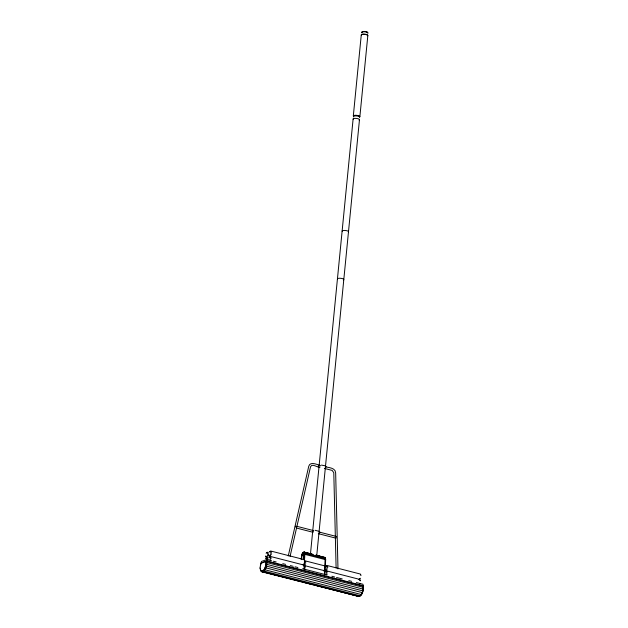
<?xml version="1.0" encoding="UTF-8"?>
<svg xmlns="http://www.w3.org/2000/svg" width="628" height="628" viewBox="0 0 628 628"><rect width="100%" height="100%" fill="white"/><g stroke="black" fill="none" stroke-linecap="round" stroke-linejoin="round"><path stroke-width="0.94" d="M324.448 571.967L324.456 571.386M324.919 567.194L324.927 566.605M260.039 567.971L260.785 563.3L266.625 560.859L362.843 585.586L363.369 586.74C363.565 590.351 362.725 594.724 359.216 596.537L261.978 571.88L261.122 571.284L260.039 567.971L260.275 568.45M303.191 559.721C304.47 558.151 303.583 550.191 302.044 555.097L302.492 553.056L304.07 552.028L312.775 554.312M303.567 559.666C302.829 558.378 305.538 552.507 302.759 552.781M304.023 568.929L304.902 553.417L304.376 552.153L303.277 552.593M324.488 575.13L325.147 557.711L315.845 555.191M324.794 574.518L325.673 559.713L325.328 558.143L316.002 555.741M260.51 565.836L261.452 561.487L266.759 559.532L271.469 560.741M268.674 573.223L261.122 571.284L260.785 570.467L262.441 570.938L264.31 569.172L265.628 565.907L265.77 561.463L260.785 563.3M261.538 570.993L261.978 571.88L262.999 571.81C266.476 569.706 266.994 565.129 266.931 561.424L266.759 559.532M353.321 115.921L361.257 34.987M310.483 553.778L312.642 531.79M312.736 530.825L319.024 466.651M319.118 465.678L353.117 118.99M316.763 555.34L319.008 532.403M319.103 531.429L325.398 467.256M325.492 466.282L359.483 119.603M359.883 116.549L367.82 35.615M364.837 31.942L364.892 31.439M301.157 559.65L301.785 554.893M301.542 559.446L302.147 554.846L304.046 555.333M295.246 527.018L295.49 526.185M288.252 555.992L308.74 466.29C310.122 461.046 317.25 464.696 320.225 465.45A0.926 0.44 -75.6 0 1 320.366 465.717M290.073 556.384L310.546 466.722C311.904 462.93 317.234 467.64 319.597 467.169A0.926 0.44 -75.6 0 0 320.076 466.997M303.355 552.295L301.895 554.343M318.263 466.125L318.592 467.648M312.854 531.06L313.184 530.511L313.427 530.848M313.333 531.735L313.011 532.285L296.408 528.022M336.004 537.968L336.153 536.43M324.048 570.444L324.276 569.973M364.012 31.895L364.256 31.4M363.235 31.902L363.667 31.408M304.745 561.518L305.373 560.906L324.503 565.82L324.605 566.621M304.282 566.299L304.902 565.687L324.032 570.601L324.142 571.402M362.568 31.981L363.149 31.471M361.689 32.75L362.474 32.059M266.664 552.766L267.363 552.193M269.805 551.604L270.503 551.039M266.139 558.151L266.837 557.586L266.288 556.636M269.279 556.989L269.977 556.424M302.963 564.847L303.669 564.274M325.963 566.04L326.662 565.467M325.437 571.425L326.136 570.852M359.122 579.275L359.828 578.71M266.115 553.213L266.617 552.813M269.263 552.059L269.757 551.659M265.589 558.598L266.084 558.206M268.729 557.444L269.231 557.044M303.716 564.227L304.211 563.826M325.422 566.487L325.916 566.087M324.896 571.873L325.39 571.472M359.875 578.655L360.37 578.255M359.349 584.04L359.844 583.648M361.595 32.507L362.403 31.879M302.492 553.056L303.724 552.075L311.182 553.998M362.05 32.114L362.756 31.573M361.72 32.295L362.497 31.706M361.783 594.221L360.299 595.823L264.082 571.103L263.399 570.31M265.77 561.463L266.625 560.859M360.872 595.352L359.216 596.537L262.999 571.81L262.441 570.938M302.256 553.425L302.672 553.158M267.159 552.828L268.046 552.287M270.299 551.674L271.186 551.133L304.172 559.603L304.541 560.474M266.633 558.221L267.52 557.672M269.773 557.06L270.66 556.518L303.638 564.988L304.015 565.859M326.458 566.103L327.345 565.561L360.331 574.039L360.7 574.903M325.932 571.488L326.819 570.946L359.797 579.424L360.174 580.288M303.505 552.679L304.376 552.153M318.781 465.584L319.754 465.23M318.875 533.674L319.942 532.489L319.44 531.406L315.021 530.268M305.059 562.091L305.797 561.691M304.588 566.864L305.334 566.472M303.693 552.891L304.627 552.436L313.027 554.595M303.819 553.205L304.808 552.868L314.133 555.262M362.552 592.699L265.079 567.649M270.613 552.24L271.618 551.91M267.465 553.401L268.47 553.072M270.079 557.633L271.084 557.303M266.939 558.787L267.944 558.457M326.772 566.676L327.777 566.346M326.238 572.061L327.243 571.731M265.895 561.699L266.931 561.424L363.149 586.152L362.819 590.838L361.328 594.535L265.118 569.816L264.31 569.172M303.889 553.606L304.902 553.417L325.422 558.685L325.665 559.203M303.897 554.116L325.673 559.713M305.106 563.002L305.86 562.955M304.635 567.783L305.389 567.736M265.84 562.311L363.314 587.353M265.887 564.125L363.361 589.174M270.652 553.158L271.673 553.174M267.512 554.32L268.533 554.336M270.126 558.543L271.147 558.567M266.986 559.705L268.007 559.721M326.811 567.586L327.832 567.61M326.285 572.979L327.306 572.995M321.403 465.12L324.919 465.717L326.246 466.887M265.628 565.907L363.102 590.956M325.32 466.761C328.782 467.672 335.54 467.805 335.658 472.908L337.982 568.913M324.692 468.48L332.118 470.403L333.782 472.672L336.106 567.979M296.589 526.24L313.184 530.511M319.401 532.104L336.004 536.367M318.31 533.651L335.823 538.149M316.198 555.144L324.896 557.428L325.594 558.802M315.821 555.317L325.147 557.711L325.469 558.488M305.224 552.773L308.018 553.488M316.418 555.647L320.147 556.604M273.361 561.228L276.187 561.958M282.788 563.654L285.622 564.384M290.34 565.592L293.166 566.323M295.058 566.801L297.884 567.531M302.602 568.74L327.125 575.044M331.843 576.261L334.669 576.983M336.561 577.47L342.221 578.922M348.823 580.617L351.649 581.347M356.366 582.556L362.968 584.252L363.369 586.74M270.558 573.709L276.218 575.162M278.102 575.648L288.48 578.317M290.371 578.796L293.197 579.526M295.082 580.013L300.741 581.465M302.633 581.952L310.177 583.891M314.895 585.1L317.721 585.83M319.613 586.317L334.7 590.194M336.592 590.673L342.252 592.133M344.136 592.612L357.34 596.011M325.28 558.276L324.59 557.303M326.584 568.607L327.51 569.015M326.05 574L326.984 574.4M270.417 554.179L271.351 554.579M267.277 555.34L268.211 555.741M269.891 559.564L270.825 559.972M304.87 564.023L305.538 564.36M304.399 568.803L305.067 569.141M326.128 569.463L326.89 570.185M269.969 555.026L270.731 555.749M266.829 556.188L267.591 556.91M367.223 32.161L367.875 32.884M366.988 31.973L367.568 32.64M367.294 32.342L367.961 33.119M304.423 564.87L304.918 565.53M366.611 31.8L367.074 32.413M359.122 579.33L359.679 580.225M325.587 569.91L326.144 570.805M269.428 555.482L269.985 556.369M366.108 31.643L366.422 32.209M325.092 569.839L325.461 570.711M268.933 555.411L269.302 556.275M265.793 556.573L266.162 557.436M260.267 569.423L260.541 570.106M360.755 574.816L361.006 575.468M360.229 580.209L360.48 580.861M304.596 560.388L304.847 561.04M304.07 565.773L304.321 566.425M268.619 554.846L268.878 555.497M265.479 556L265.73 556.651M365.527 31.518L365.661 32.052M325.163 468.3A0.926 0.44 -75.6 0 1 324.919 468.512M353.729 116.416A3.297 0.903 5.6 0 1 356.657 115.332A3.297 0.903 5.6 0 1 359.412 116.957M342.527 231.544A3.203 0.879 5.6 0 1 344.953 230.46A3.203 0.879 5.6 0 1 348.375 231.889M353.211 119.226A3.203 0.879 5.6 0 1 356.775 118.464A3.203 0.879 5.6 0 1 359.028 119.995M361.351 35.231A3.297 0.903 5.6 0 1 364.593 34.399A3.297 0.903 5.6 0 1 367.686 35.835M337.534 279.107A3.203 0.879 5.6 0 1 341.098 278.345A3.203 0.879 5.6 0 1 343.351 279.876M361.477 34.925A3.203 0.879 5.6 0 1 364.625 34.116A3.203 0.879 5.6 0 1 367.631 35.513M353.76 116.981A3.203 0.879 5.6 0 1 356.186 115.897A3.203 0.879 5.6 0 1 359.609 117.326"/></g></svg>
